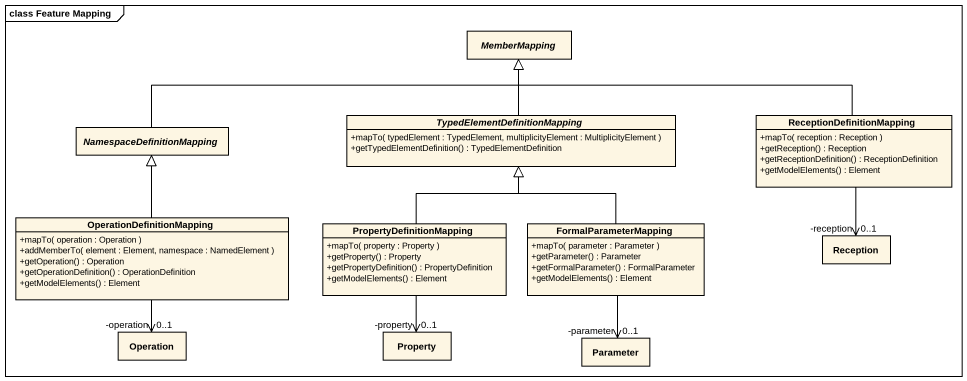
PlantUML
@startuml
mainframe class Feature Mapping
hide circle
hide empty members
skinparam classAttributeIconSize 0
abstract class MemberMapping
abstract class NamespaceDefinitionMapping
abstract class "TypedElementDefinitionMapping" as TypedElementDefinitionMappin {
  +mapTo( typedElement : TypedElement, multiplicityElement : MultiplicityElement )
  +getTypedElementDefinition() : TypedElementDefinition
}
class ReceptionDefinitionMapping {
  +mapTo( reception : Reception )
  +getReception() : Reception
  +getReceptionDefinition() : ReceptionDefinition
  +getModelElements() : Element
}
class OperationDefinitionMapping {
  +mapTo( operation : Operation )
  +addMemberTo( element : Element, namespace : NamedElement )
  +getOperation() : Operation
  +getOperationDefinition() : OperationDefinition
  +getModelElements() : Element
}
class PropertyDefinitionMapping {
  +mapTo( property : Property )
  +getProperty() : Property
  +getPropertyDefinition() : PropertyDefinition
  +getModelElements() : Element
}
class FormalParameterMapping {
  +mapTo( parameter : Parameter )
  +getParameter() : Parameter
  +getFormalParameter() : FormalParameter
  +getModelElements() : Element
}
class Reception
class Operation
class Property
class Parameter
NamespaceDefinitionMapping -right-|> MemberMapping
TypedElementDefinitionMappin -up-|> MemberMapping
ReceptionDefinitionMapping -left-|> MemberMapping
ReceptionDefinitionMapping --> "-reception\n0..1" Reception
OperationDefinitionMapping -up-|> NamespaceDefinitionMapping
OperationDefinitionMapping --> "-operation\n0..1" Operation
PropertyDefinitionMapping -up-|> TypedElementDefinitionMappin
PropertyDefinitionMapping --> "-property\n0..1" Property
FormalParameterMapping -up-|> TypedElementDefinitionMappin
FormalParameterMapping --> "-parameter\n0..1" Parameter
@enduml
